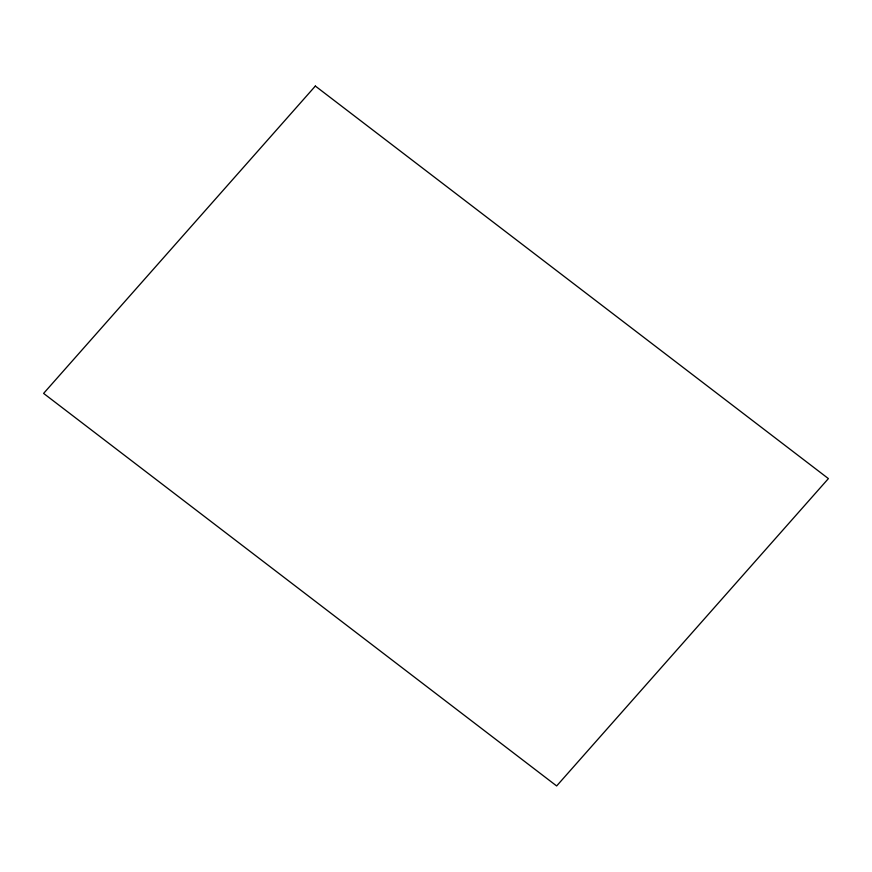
<?xml version="1.0" encoding="UTF-8"?>
<svg xmlns="http://www.w3.org/2000/svg" width="872" height="872" viewBox="0 0 872 872"><rect width="100%" height="100%" fill="white"/><g stroke="black" fill="none" stroke-linecap="round" stroke-linejoin="round"><path stroke-width="1.31" d="M315.348 86.056L43.6 393.403L556.652 785.945L828.4 478.597L315.348 86.056"/></g></svg>
